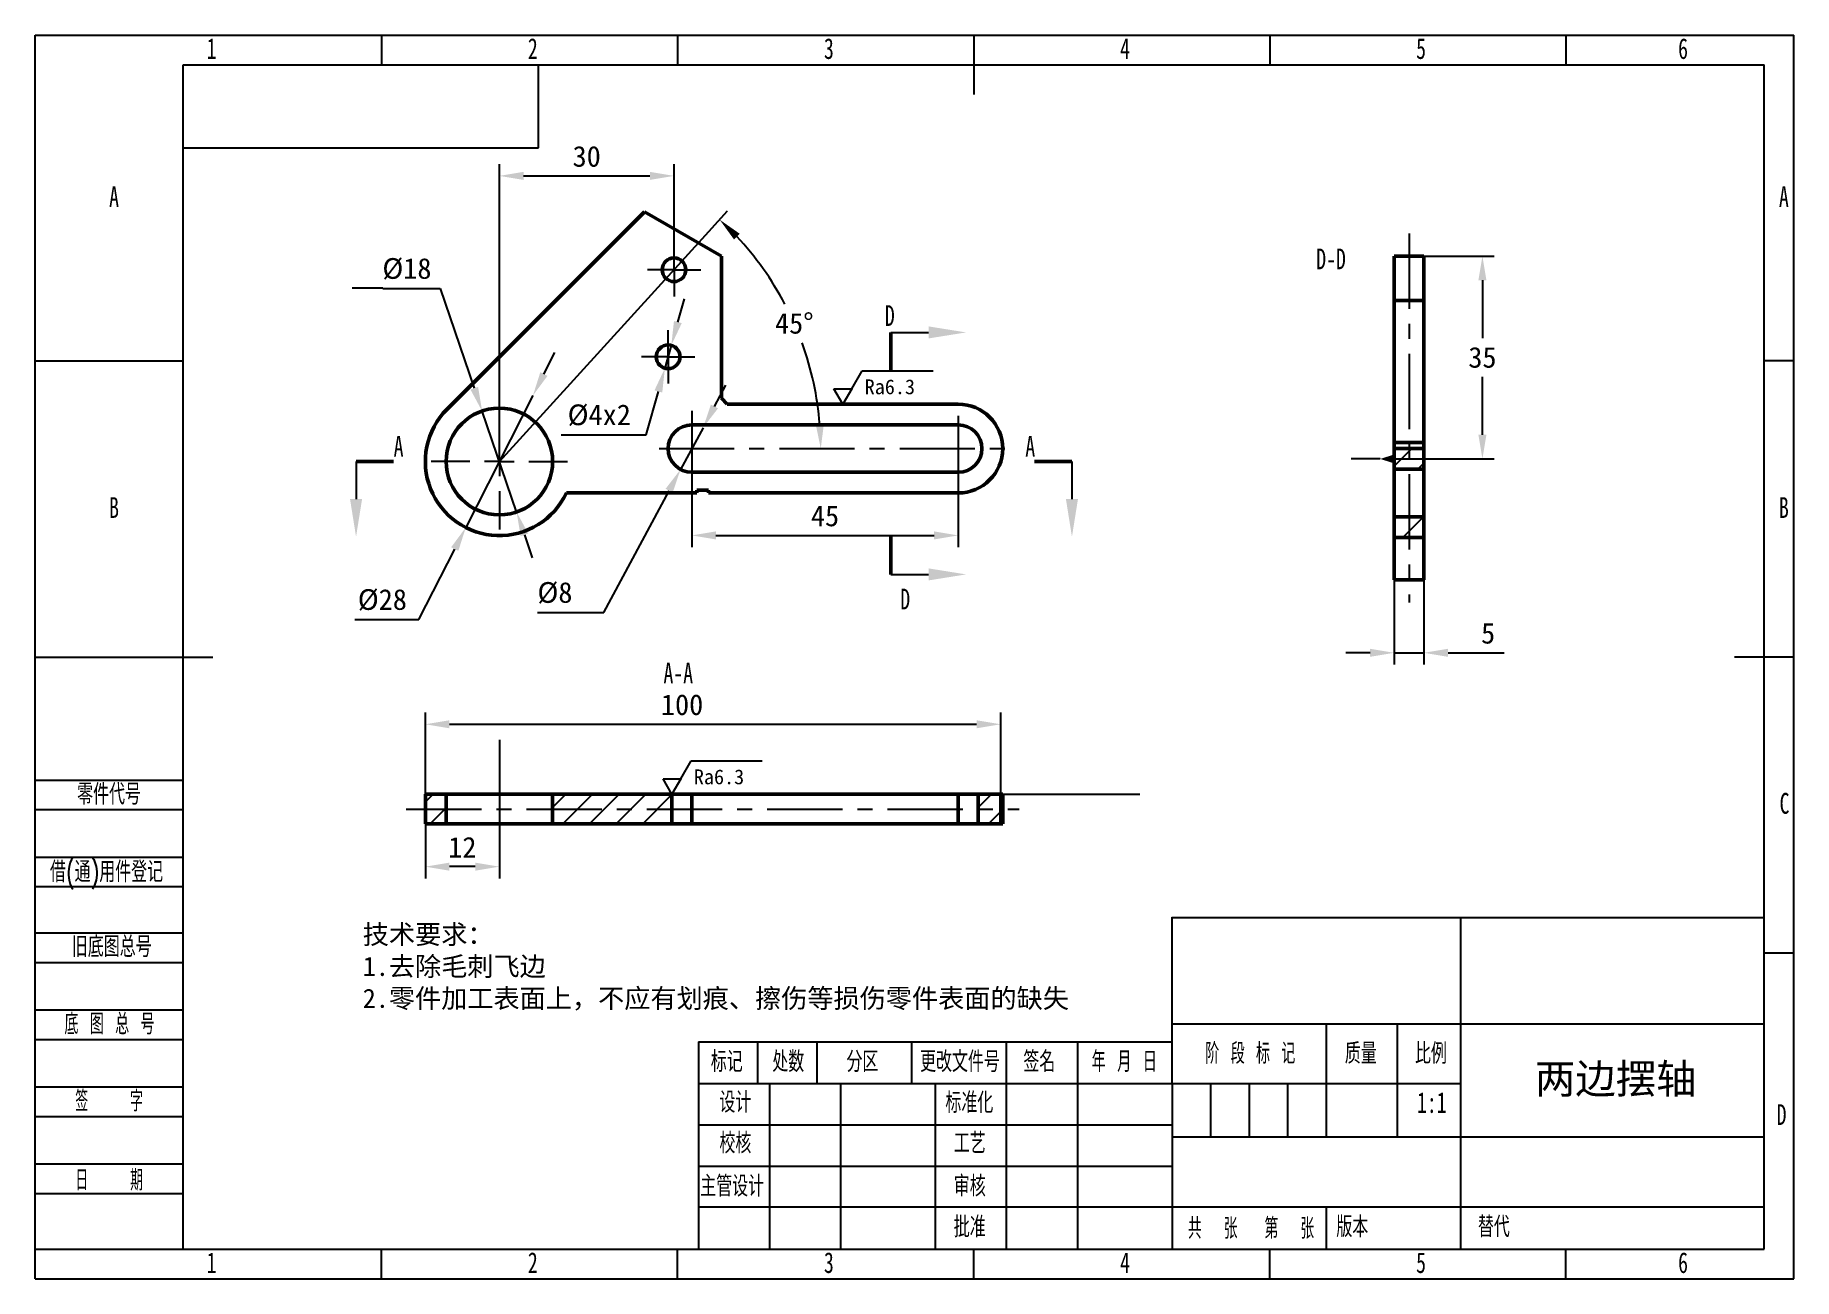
# Model space of a CAD drawing. Header units: millimetres. Extents: x 0 to 297, y 0 to 210.
import ezdxf

# ---------------------------------------------------------------- set-up
doc = ezdxf.new("R2010")
doc.units = ezdxf.units.MM
doc.header["$PDSIZE"] = -1
doc.linetypes.add('CENTERX2', pattern=[20.32, 12.7, -2.54, 2.54, -2.54])
for name, color, linetype in [('中心线层', 7, 'CENTERX2'), ('图框', 7, 'Continuous'), ('细实线层', 7, 'Continuous')]:
    doc.layers.add(name, color=color, linetype=linetype)
for name, color, linetype, lineweight in [('文字层', 3, 'Continuous', 25), ('标注层', 4, 'Continuous', 25), ('粗实线层', 7, 'Continuous', 25), ('轮廓实线层', 7, 'Continuous', 50)]:
    doc.layers.add(name, color=color, linetype=linetype, lineweight=lineweight)
doc.styles.add('SLDTEXTSTYLE0', font='TXT', dxfattribs={"width": 0.7, "bigfont": 'bigfont'})
doc.styles.add('SLDTEXTSTYLE1', font='TXT', dxfattribs={"width": 0.6, "bigfont": 'bigfont'})
doc.styles.add('SLDTEXTSTYLE2', font='TXT', dxfattribs={"width": 0.614286, "bigfont": 'bigfont'})
doc.styles.add('SLDTEXTSTYLE3', font='TXT', dxfattribs={"width": 0.62, "bigfont": 'bigfont'})
doc.styles.add('SLDTEXTSTYLE4', font='TXT', dxfattribs={"width": 0.566667, "bigfont": 'bigfont'})
doc.styles.add('SLDTEXTSTYLE5', font='TXT', dxfattribs={"width": 0.7})
doc.dimstyles.new('ISO-25', dxfattribs={"dimtxt": 2.5, "dimasz": 2.5, "dimexe": 1.25, "dimexo": 0.625, "dimtad": 1, "dimtxsty": 'Standard', "dimcen": 2.5, "dimadec": 0, "dimazin": 0, "dimtfac": 1, "dimtmove": 0, "dimatfit": 3, "dimfxl": 1, "dimarcsym": 0})
pattern_1 = [(45, (-18.283, -12.6255), (-2.245064, 2.245064), [])]
pattern_2 = [(45, (-23.173, -3.2264), (-2.245064, 2.245064), [])]

# ---------------------------------------------------------------- blocks, each defined once
blk = doc.blocks.new('SW_CENTERMARKSYMBOL_0')
at = {"layer": '图框', "color": 0}
for p, q in [((0, 5), (0, 11.5)), ((-5, 0), (-11.5, 0)), ((0, 0), (-2.5, 0)), ((0, 0), (0, 2.5)), ((0, 0), (0, -2.5)), ((0, 0), (2.5, 0)), ((5, 0), (11.5, 0)), ((0, -5), (0, -11.5))]:
    blk.add_line(p, q, dxfattribs=at)
blk = doc.blocks.new('SW_CENTERMARKSYMBOL_1')
at = {"layer": '图框', "color": 0}
for p, q in [((0, 2.5), (0, 4.5)), ((-2.5, 0), (-4.5, 0)), ((0, 0), (-2.5, 0)), ((0, 0), (0, 2.5)), ((0, 0), (0, -2.5)), ((0, 0), (2.5, 0)), ((2.5, 0), (4.5, 0)), ((0, -2.5), (0, -4.5))]:
    blk.add_line(p, q, dxfattribs=at)
blk = doc.blocks.new('SW_CENTERMARKSYMBOL_2')
at = {"layer": '图框', "color": 0}
for p, q in [((0, 2.5), (0, 4.5)), ((-2.5, 0), (-4.5, 0)), ((0, 0), (-2.5, 0)), ((0, 0), (0, 2.5)), ((0, 0), (0, -2.5)), ((0, 0), (2.5, 0)), ((2.5, 0), (4.5, 0)), ((0, -2.5), (0, -4.5))]:
    blk.add_line(p, q, dxfattribs=at)
blk = doc.blocks.new('*D4')
at = {"layer": 'Defpoints', "color": 0, "transparency": 16777216}
for p in [(84.06, 149.15), (72.72, 126.87)]:
    blk.add_point(p, dxfattribs=at)
at = {"layer": '标注层', "color": 0, "lineweight": -2, "transparency": 16777216}
for p, q in [((85.91, 152.78), (87.77, 156.42)), ((84.06, 149.15), (72.72, 126.87)), ((64.82, 111.36), (70.87, 123.23)), ((53.96, 111.36), (64.82, 111.36))]:
    blk.add_line(p, q, dxfattribs=at)
at = {"layer": '标注层', "color": 0, "transparency": 16777216}
for points in [[(85.31, 153.09), (86.52, 152.47), (84.06, 149.15)], [(70.26, 123.54), (71.47, 122.93), (72.72, 126.87)]]:
    blk.add_solid(points, dxfattribs=at)
at = {"layer": '标注层', "color": 0, "transparency": 16777216, "insert": (58.63, 114.63), "char_height": 3.5, "attachment_point": 5}
blk.add_mtext('%%C28', dxfattribs=at)
blk = doc.blocks.new('*D5')
at = {"layer": 'Defpoints', "color": 0, "transparency": 16777216}
for p in [(75.48, 146.52), (81.3, 129.49)]:
    blk.add_point(p, dxfattribs=at)
at = {"layer": '标注层', "color": 0, "lineweight": -2, "transparency": 16777216}
for p, q in [((58.7, 167.25), (68.39, 167.25)), ((68.39, 167.25), (74.16, 150.38)), ((81.3, 129.49), (75.48, 146.52)), ((82.62, 125.63), (83.94, 121.77))]:
    blk.add_line(p, q, dxfattribs=at)
at = {"layer": '标注层', "color": 0, "transparency": 16777216}
for points in [[(74.8, 150.6), (73.51, 150.16), (75.48, 146.52)], [(83.27, 125.85), (81.98, 125.41), (81.3, 129.49)]]:
    blk.add_solid(points, dxfattribs=at)
at = {"layer": '标注层', "color": 0, "transparency": 16777216, "insert": (62.78, 170.53), "char_height": 3.5, "attachment_point": 5}
blk.add_mtext('%%C18', dxfattribs=at)
blk = doc.blocks.new('*D6')
at = {"layer": 'Defpoints', "color": 0, "transparency": 16777216}
for p in [(107.89, 186.24), (107.89, 170.39), (78.39, 138.01)]:
    blk.add_point(p, dxfattribs=at)
at = {"layer": '标注层', "color": 0, "lineweight": -2, "transparency": 16777216}
for p, q in [((78.39, 138.01), (78.39, 188.24)), ((107.89, 170.39), (107.89, 188.24)), ((82.47, 186.24), (103.81, 186.24))]:
    blk.add_line(p, q, dxfattribs=at)
at = {"layer": '标注层', "color": 0, "transparency": 16777216}
for points in [[(82.47, 186.92), (82.47, 185.56), (78.39, 186.24)], [(103.81, 186.92), (103.81, 185.56), (107.89, 186.24)]]:
    blk.add_solid(points, dxfattribs=at)
at = {"layer": '标注层', "color": 0, "transparency": 16777216, "insert": (93.14, 189.51), "char_height": 3.5, "attachment_point": 5}
blk.add_mtext('30', dxfattribs=at)
blk = doc.blocks.new('*D7')
at = {"layer": 'Defpoints', "color": 0, "transparency": 16777216}
for p in [(113.78, 176.86), (130.67, 154.51), (105.36, 140.2), (165.42, 140.2), (78.39, 138.01)]:
    blk.add_point(p, dxfattribs=at)
at = {"layer": '标注层', "color": 0, "lineweight": -2, "transparency": 16777216}
blk.add_line((113.78, 176.86), (116.94, 180.33), dxfattribs=at)
for start, end in [(27.821, 43.1962), (4.4722, 19.9666)]:
    blk.add_arc((80.38, 140.2), 52.28, start, end, dxfattribs=at)
at = {"layer": '标注层', "color": 0, "transparency": 16777216}
for points in [[(118.02, 175.5), (118.98, 176.47), (115.59, 178.85)], [(133.19, 144.3), (131.83, 144.25), (132.67, 140.2)]]:
    blk.add_solid(points, dxfattribs=at)
at = {"layer": '标注层', "color": 0, "transparency": 16777216, "insert": (128.21, 161.32), "char_height": 3.5, "attachment_point": 5}
blk.add_mtext('45%%D', dxfattribs=at)
blk = doc.blocks.new('*D8')
at = {"layer": 'Defpoints', "color": 0, "transparency": 16777216}
for p in [(110.89, 140.2), (155.89, 140.34), (155.89, 125.53)]:
    blk.add_point(p, dxfattribs=at)
at = {"layer": '标注层', "color": 0, "lineweight": -2, "transparency": 16777216}
for p, q in [((110.89, 140.2), (110.89, 123.53)), ((155.89, 140.34), (155.89, 123.53)), ((114.97, 125.53), (151.81, 125.53))]:
    blk.add_line(p, q, dxfattribs=at)
at = {"layer": '标注层', "color": 0, "transparency": 16777216}
for points in [[(114.97, 126.21), (114.97, 124.85), (110.89, 125.53)], [(151.81, 126.21), (151.81, 124.85), (155.89, 125.53)]]:
    blk.add_solid(points, dxfattribs=at)
at = {"layer": '标注层', "color": 0, "transparency": 16777216, "insert": (133.39, 128.8), "char_height": 3.5, "attachment_point": 5}
blk.add_mtext('45', dxfattribs=at)
blk = doc.blocks.new('*D9')
at = {"layer": 'Defpoints', "color": 0, "transparency": 16777216}
for p in [(163.06, 93.64), (65.89, 81.83), (163.06, 81.83)]:
    blk.add_point(p, dxfattribs=at)
at = {"layer": '标注层', "color": 0, "lineweight": -2, "transparency": 16777216}
for p, q in [((65.89, 81.83), (65.89, 95.64)), ((163.06, 81.83), (163.06, 95.64)), ((69.97, 93.64), (158.98, 93.64))]:
    blk.add_line(p, q, dxfattribs=at)
at = {"layer": '标注层', "color": 0, "transparency": 16777216}
for points in [[(69.97, 94.32), (69.97, 92.96), (65.89, 93.64)], [(158.98, 94.32), (158.98, 92.96), (163.06, 93.64)]]:
    blk.add_solid(points, dxfattribs=at)
at = {"layer": '标注层', "color": 0, "transparency": 16777216, "insert": (109.25, 96.92), "char_height": 3.5, "attachment_point": 5}
blk.add_mtext('100', dxfattribs=at)
blk = doc.blocks.new('*D10')
at = {"layer": 'Defpoints', "color": 0, "transparency": 16777216}
for p in [(229.52, 118.01), (234.52, 118.01), (234.52, 105.71)]:
    blk.add_point(p, dxfattribs=at)
at = {"layer": '标注层', "color": 0, "lineweight": -2, "transparency": 16777216}
for p, q in [((229.52, 118.01), (229.52, 103.71)), ((234.52, 118.01), (234.52, 103.71)), ((225.44, 105.71), (221.36, 105.71)), ((229.52, 105.71), (234.52, 105.71)), ((238.6, 105.71), (248.06, 105.71))]:
    blk.add_line(p, q, dxfattribs=at)
at = {"layer": '标注层', "color": 0, "transparency": 16777216}
for points in [[(225.44, 106.39), (225.44, 105.03), (229.52, 105.71)], [(238.6, 106.39), (238.6, 105.03), (234.52, 105.71)]]:
    blk.add_solid(points, dxfattribs=at)
at = {"layer": '标注层', "color": 0, "transparency": 16777216, "insert": (245.37, 108.99), "char_height": 3.5, "attachment_point": 5}
blk.add_mtext('5', dxfattribs=at)
blk = doc.blocks.new('*D11')
at = {"layer": 'Defpoints', "color": 0, "transparency": 16777216}
for p in [(112.79, 143.72), (108.99, 136.67)]:
    blk.add_point(p, dxfattribs=at)
at = {"layer": '标注层', "color": 0, "lineweight": -2, "transparency": 16777216}
for p, q in [((114.72, 147.31), (116.65, 150.9)), ((112.79, 143.72), (108.99, 136.67)), ((96.01, 112.54), (107.06, 133.08)), ((84.86, 112.54), (96.01, 112.54))]:
    blk.add_line(p, q, dxfattribs=at)
at = {"layer": '标注层', "color": 0, "transparency": 16777216}
for points in [[(114.12, 147.63), (115.32, 146.99), (112.79, 143.72)], [(106.46, 133.4), (107.66, 132.76), (108.99, 136.67)]]:
    blk.add_solid(points, dxfattribs=at)
at = {"layer": '标注层', "color": 0, "transparency": 16777216, "insert": (87.78, 115.82), "char_height": 3.5, "attachment_point": 5}
blk.add_mtext('%%C8', dxfattribs=at)
blk = doc.blocks.new('*D12')
at = {"layer": 'Defpoints', "color": 0, "transparency": 16777216}
for p in [(229.52, 172.7), (229.52, 138.45), (244.41, 138.45)]:
    blk.add_point(p, dxfattribs=at)
at = {"layer": '标注层', "color": 0, "lineweight": -2, "transparency": 16777216}
for p, q in [((229.52, 172.7), (246.41, 172.7)), ((244.41, 168.62), (244.41, 158.84)), ((244.41, 142.53), (244.41, 152.3)), ((229.52, 138.45), (246.41, 138.45))]:
    blk.add_line(p, q, dxfattribs=at)
at = {"layer": '标注层', "color": 0, "transparency": 16777216}
for points in [[(243.73, 168.62), (245.09, 168.62), (244.41, 172.7)], [(243.73, 142.53), (245.09, 142.53), (244.41, 138.45)]]:
    blk.add_solid(points, dxfattribs=at)
at = {"layer": '标注层', "color": 0, "transparency": 16777216, "insert": (244.41, 155.57), "char_height": 3.5, "attachment_point": 5}
blk.add_mtext('35', dxfattribs=at)
blk = doc.blocks.new('*D13')
at = {"layer": 'Defpoints', "color": 0, "transparency": 16777216}
for p in [(65.89, 79.33), (78.39, 79.33), (65.89, 69.6)]:
    blk.add_point(p, dxfattribs=at)
at = {"layer": '标注层', "color": 0, "lineweight": -2, "transparency": 16777216}
for p, q in [((65.89, 79.33), (65.89, 67.6)), ((78.39, 79.33), (78.39, 67.6)), ((74.31, 69.6), (69.97, 69.6))]:
    blk.add_line(p, q, dxfattribs=at)
at = {"layer": '标注层', "color": 0, "transparency": 16777216}
for points in [[(69.97, 70.28), (69.97, 68.92), (65.89, 69.6)], [(74.31, 70.28), (74.31, 68.92), (78.39, 69.6)]]:
    blk.add_solid(points, dxfattribs=at)
at = {"layer": '标注层', "color": 0, "transparency": 16777216, "insert": (72.14, 72.87), "char_height": 3.5, "attachment_point": 5}
blk.add_mtext('12', dxfattribs=at)
blk = doc.blocks.new('ccd')
for p, q in [((3, 5.2), (6.5, 11.26)), ((6.5, 11.26), (30.5, 11.26)), ((0, 0), (-3, 5.2)), ((-3, 5.2), (3, 5.2)), ((3, 5.2), (0, 0))]:
    blk.add_line(p, q)
blk.add_attdef('RA6.3', (7.39, 3.36), '', height=5)
blk = doc.blocks.new('*D15')
at = {"layer": 'Defpoints', "color": 0, "transparency": 16777216}
for p in [(107.43, 157.62), (106.35, 153.77)]:
    blk.add_point(p, dxfattribs=at)
at = {"layer": '标注层', "color": 0, "lineweight": -2, "transparency": 16777216}
for p, q in [((108.53, 161.55), (109.64, 165.48)), ((107.43, 157.62), (106.35, 153.77)), ((103.2, 142.54), (105.25, 149.84)), ((88.84, 142.54), (103.2, 142.54))]:
    blk.add_line(p, q, dxfattribs=at)
at = {"layer": '标注层', "color": 0, "transparency": 16777216}
for points in [[(107.88, 161.73), (109.19, 161.37), (107.43, 157.62)], [(104.59, 150.03), (105.9, 149.66), (106.35, 153.77)]]:
    blk.add_solid(points, dxfattribs=at)
at = {"layer": '标注层', "color": 0, "transparency": 16777216, "insert": (95.26, 145.82), "char_height": 3.5, "attachment_point": 5}
blk.add_mtext('%%C4x2', dxfattribs=at)

msp = doc.modelspace()

# ---------------------------------------------------------------- hatches: boundary and pattern name
h = msp.add_hatch()
h.set_pattern_fill('ANSI31', color=256, style=0)
h.set_pattern_definition(pattern_2)
h.paths.add_polyline_path([(234.521, 136.695), (234.521, 140.195), (229.521, 140.195), (229.521, 136.695)], flags=0)
h = msp.add_hatch()
h.set_pattern_fill('ANSI31', color=256, style=0)
h.set_pattern_definition(pattern_2)
h.paths.add_polyline_path([(229.521, 128.695), (229.521, 125.195), (234.521, 125.195), (234.521, 128.695)], flags=0)
h = msp.add_hatch()
h.set_pattern_fill('ANSI31', color=256, style=0)
h.set_pattern_definition(pattern_1)
h.paths.add_polyline_path([(69.39, 81.832), (65.89, 81.832), (65.89, 76.832), (69.39, 76.832)], flags=0)
h = msp.add_hatch()
h.set_pattern_fill('ANSI31', color=256, style=0)
h.set_pattern_definition(pattern_1)
h.paths.add_polyline_path([(107.541, 76.832), (107.541, 81.832), (87.39, 81.832), (87.39, 76.832)], flags=0)
h = msp.add_hatch()
h.set_pattern_fill('ANSI31', color=256, style=0)
h.set_pattern_definition(pattern_1)
h.paths.add_polyline_path([(159.239, 76.832), (163.064, 76.832), (163.064, 81.832), (159.239, 81.832)], flags=0)

# ---------------------------------------------------------------- linework, layer by layer
at = {"layer": '中心线层'}
for p, q in [((232.021, 176.509), (232.021, 114.201)), ((110.89, 146.542), (110.89, 135.188)), ((155.89, 145.746), (155.89, 134.924)), ((105.357, 140.195), (165.417, 140.195)), ((78.39, 90.988), (78.39, 71.796)), ((62.68, 79.332), (166.182, 79.332))]:
    msp.add_line(p, q, dxfattribs=at)
at = {"layer": '图框'}
for p, q in [((0, 0), (0, 210)), ((0, 210), (297, 210)), ((58.5, 210), (58.5, 205)), ((108.5, 210), (108.5, 205)), ((158.5, 210), (158.5, 200)), ((208.5, 210), (208.5, 205)), ((258.5, 210), (258.5, 205)), ((297, 0), (297, 210)), ((25, 5), (25, 205)), ((25, 205), (292, 205)), ((292, 5), (292, 205)), ((0, 155), (25, 155)), ((297, 155), (292, 155)), ((0, 105), (30, 105)), ((297, 105), (287, 105)), ((0, 84.221), (25, 84.221)), ((0, 79.221), (25, 79.221)), ((0, 71.221), (25, 71.221)), ((0, 66.221), (25, 66.221)), ((191.968, 61.052), (192.005, 5)), ((191.968, 61), (292, 61)), ((240.692, 61), (240.692, 5)), ((0, 58.43), (25, 58.43)), ((297, 55), (292, 55)), ((0, 53.43), (25, 53.43)), ((0, 45.43), (25, 45.43)), ((191.98, 43.052), (291.98, 43.052)), ((218, 43.069), (218, 24.069)), ((230, 43), (230, 24)), ((0, 40.43), (25, 40.43)), ((112, 40), (112, 5)), ((112, 40), (192, 40)), ((122, 40), (122, 33)), ((132, 40), (132, 33)), ((148, 40), (148, 33)), ((164, 40), (164, 5)), ((176, 40), (176, 5)), ((112, 33), (192, 33)), ((124, 33), (124, 5)), ((136, 33), (136, 5)), ((152, 33), (152, 5)), ((192.015, 33), (240.692, 33)), ((198.5, 33), (198.5, 24)), ((205, 33), (205, 24)), ((211.5, 33), (211.5, 24)), ((0, 32.43), (25, 32.43)), ((0, 27.43), (25, 27.43)), ((112, 26), (192, 26)), ((192, 24), (292, 24)), ((0, 19.43), (25, 19.43)), ((112, 19), (192, 19)), ((0, 14.43), (25, 14.43)), ((112, 12.166), (192, 12.166)), ((192, 12.166), (292, 12.166)), ((218, 12.166), (218, 5)), ((0, 5), (25, 5)), ((25, 5), (292, 5)), ((58.5, 0), (58.5, 5)), ((108.5, 0), (108.5, 5)), ((158.5, 0), (158.5, 5)), ((208.5, 0), (208.5, 5)), ((258.5, 0), (258.5, 5)), ((0, 0), (297, 0))]:
    msp.add_line(p, q, dxfattribs=at)
at = {"layer": '标注层'}
for p, q in [((78.39, 138.008), (113.778, 176.856)), ((58.698, 167.255), (53.51, 167.255)), ((227.141, 138.445), (222.26, 138.445)), ((163.39, 81.832), (186.578, 81.832))]:
    msp.add_line(p, q, dxfattribs=at)
msp.add_lwpolyline([(229.521, 138.445, 1.5, 0, 0), (227.141, 138.445, 0, 0, 0)], format="xyseb", dxfattribs=at)
at = {"layer": '粗实线层'}
for p, q in [((85, 191), (85, 205)), ((25, 191), (85, 191))]:
    msp.add_line(p, q, dxfattribs=at)
at = {"layer": '细实线层'}
for p, q in [((144.519, 159.809), (150.869, 159.809)), ((54.19, 138.008), (54.19, 131.658)), ((175.09, 138.008), (175.09, 131.658)), ((144.519, 118.946), (150.869, 118.946))]:
    msp.add_line(p, q, dxfattribs=at)
at = {"layer": '轮廓实线层'}
for p, q in [((102.9, 180.195), (69.551, 146.847)), ((115.89, 172.695), (102.9, 180.195)), ((115.89, 148.695), (115.89, 172.695)), ((229.521, 172.695), (234.521, 172.695)), ((229.521, 165.195), (229.521, 172.695)), ((234.521, 165.195), (234.521, 172.695)), ((229.521, 165.195), (234.521, 165.195)), ((229.521, 141.195), (229.521, 165.195)), ((234.521, 141.195), (234.521, 165.195)), ((144.519, 159.809), (144.519, 153.459)), ((116.89, 147.695), (115.89, 148.695)), ((155.89, 147.695), (116.89, 147.695)), ((155.89, 144.195), (110.89, 144.195)), ((229.521, 141.195), (234.521, 141.195)), ((229.521, 140.195), (229.521, 141.195)), ((229.521, 136.695), (229.521, 140.195)), ((234.521, 140.195), (229.521, 140.195)), ((234.521, 141.195), (234.521, 140.195)), ((234.521, 136.695), (234.521, 140.195)), ((54.19, 138.008), (60.54, 138.008)), ((175.09, 138.008), (168.74, 138.008)), ((234.521, 136.695), (229.521, 136.695)), ((229.521, 136.695), (229.521, 128.695)), ((234.521, 136.695), (234.521, 128.695)), ((110.89, 136.195), (155.89, 136.195)), ((89.705, 132.695), (111.734, 132.695)), ((113.734, 133.195), (111.734, 133.195)), ((111.734, 133.195), (111.734, 132.695)), ((113.734, 132.695), (113.734, 133.195)), ((113.734, 132.695), (155.89, 132.695)), ((229.521, 128.695), (234.521, 128.695)), ((229.521, 125.195), (229.521, 128.695)), ((234.521, 125.195), (234.521, 128.695)), ((144.519, 118.946), (144.519, 125.296)), ((229.521, 125.195), (234.521, 125.195)), ((229.521, 118.008), (229.521, 125.195)), ((234.521, 118.008), (234.521, 125.195)), ((229.521, 118.008), (234.521, 118.008)), ((65.89, 81.832), (65.89, 76.832)), ((65.89, 81.832), (69.39, 81.832)), ((69.39, 81.832), (69.39, 76.832)), ((87.39, 81.832), (69.39, 81.832)), ((87.39, 76.832), (87.39, 81.832)), ((87.39, 81.832), (107.541, 81.832)), ((107.541, 81.832), (107.541, 76.832)), ((110.89, 81.832), (107.541, 81.832)), ((110.89, 81.832), (110.89, 76.832)), ((155.89, 81.832), (110.89, 81.832)), ((155.89, 81.832), (155.89, 76.832)), ((159.239, 81.832), (155.89, 81.832)), ((159.239, 76.832), (159.239, 81.832)), ((159.239, 81.832), (163.064, 81.832)), ((163.064, 81.832), (163.39, 81.832)), ((163.064, 76.832), (163.064, 81.832)), ((163.39, 76.832), (163.39, 81.832)), ((65.89, 76.832), (69.39, 76.832)), ((87.39, 76.832), (69.39, 76.832)), ((87.39, 76.832), (107.541, 76.832)), ((110.89, 76.832), (107.541, 76.832)), ((155.89, 76.832), (110.89, 76.832)), ((159.239, 76.832), (155.89, 76.832)), ((159.239, 76.832), (163.064, 76.832)), ((163.064, 76.832), (163.39, 76.832))]:
    msp.add_line(p, q, dxfattribs=at)
for centre, radius in [((107.89, 170.392), 2), ((106.89, 155.695), 2), ((78.39, 138.008), 9)]:
    msp.add_circle(centre, radius, dxfattribs=at)
for centre, radius, start, end in [((78.39, 138.008), 12.5, 135, 334.84827), ((155.89, 140.195), 7.5, 270, 90), ((110.89, 140.195), 4, 90.00001, 270), ((155.89, 140.195), 4, 270, 90)]:
    msp.add_arc(centre, radius, start, end, dxfattribs=at)
for points in [[(157.219, 159.809), (150.869, 158.793), (150.869, 160.825)], [(54.19, 125.308), (53.174, 131.658), (55.206, 131.658)], [(175.09, 125.308), (174.074, 131.658), (176.106, 131.658)], [(157.219, 118.946), (150.869, 117.93), (150.869, 119.962)]]:
    msp.add_solid(points, dxfattribs=at)

# ---------------------------------------------------------------- block references
at = {"layer": '标注层', "xscale": 0.5, "yscale": 0.5, "zscale": 0.5}
for p in [(136.39, 147.695), (107.541, 81.832)]:
    msp.add_blockref('ccd', p, dxfattribs=at).add_auto_attribs({'RA6.3': 'Ra6.3'})
at = {"layer": '轮廓实线层'}
for name, p in [('SW_CENTERMARKSYMBOL_1', (107.89, 170.392)), ('SW_CENTERMARKSYMBOL_2', (106.89, 155.695)), ('SW_CENTERMARKSYMBOL_0', (78.39, 138.008))]:
    msp.add_blockref(name, p, dxfattribs=at)

# ---------------------------------------------------------------- texts
at = {"layer": '图框', "char_height": 3.5}
for s, insert, attachment_point, style in [('1', (29.794, 209.486), 2, 'SLDTEXTSTYLE5'), ('2', (84.044, 209.486), 2, 'SLDTEXTSTYLE5'), ('3', (134.044, 209.486), 2, 'SLDTEXTSTYLE5'), ('4', (184.044, 209.486), 2, 'SLDTEXTSTYLE5'), ('5', (234.044, 209.486), 2, 'SLDTEXTSTYLE5'), ('6', (278.297, 209.486), 2, 'SLDTEXTSTYLE5'), ('A', (13.32, 184.486), 2, 'SLDTEXTSTYLE5'), ('A', (295.32, 184.486), 2, 'SLDTEXTSTYLE5'), ('B', (13.32, 131.986), 2, 'SLDTEXTSTYLE5'), ('B', (295.32, 131.986), 2, 'SLDTEXTSTYLE5'), ('零件代号', (7.084, 83.579), 1, 'SLDTEXTSTYLE0'), ('C', (295.427, 82.043), 2, 'SLDTEXTSTYLE5'), ('借(通)用件登记', (2.496, 70.473), 1, 'SLDTEXTSTYLE0'), ('旧底图总号', (6.194, 57.824), 1, 'SLDTEXTSTYLE0'), ('底 图 总 号', (4.947, 44.766), 1, 'SLDTEXTSTYLE2'), ('标记', (116.797, 38.417), 2, 'SLDTEXTSTYLE0'), ('处数', (127.184, 38.417), 2, 'SLDTEXTSTYLE0'), ('分区', (139.708, 38.417), 2, 'SLDTEXTSTYLE0'), ('更改文件号', (156.18, 38.417), 2, 'SLDTEXTSTYLE0'), ('签名', (169.576, 38.417), 2, 'SLDTEXTSTYLE0'), ('年 月 日', (183.932, 38.417), 2, 'SLDTEXTSTYLE3'), ('阶 段 标 记', (205.211, 39.805), 2, 'SLDTEXTSTYLE2'), ('质量', (223.869, 39.805), 2, 'SLDTEXTSTYLE0'), ('比例', (235.719, 39.805), 2, 'SLDTEXTSTYLE0'), ('签    字', (12.49, 31.764), 2, 'SLDTEXTSTYLE4'), ('设计', (118.246, 31.558), 2, 'SLDTEXTSTYLE0'), ('标准化', (157.76, 31.492), 2, 'SLDTEXTSTYLE0'), ('1:1', (235.858, 31.521), 2, 'SLDTEXTSTYLE5'), ('D', (294.93, 29.486), 2, 'SLDTEXTSTYLE5'), ('校核', (118.246, 24.679), 2, 'SLDTEXTSTYLE0'), ('工艺', (157.835, 24.643), 2, 'SLDTEXTSTYLE0'), ('日    期', (12.49, 18.413), 2, 'SLDTEXTSTYLE4'), ('主管设计', (117.705, 17.399), 2, 'SLDTEXTSTYLE0'), ('审核', (157.835, 17.399), 2, 'SLDTEXTSTYLE0'), ('批准', (157.835, 10.523), 2, 'SLDTEXTSTYLE0'), ('共  张', (198.87, 10.262), 2, 'SLDTEXTSTYLE1'), ('第  张', (211.805, 10.262), 2, 'SLDTEXTSTYLE1'), ('版本', (222.438, 10.531), 2, 'SLDTEXTSTYLE0'), ('替代', (243.641, 10.531), 1, 'SLDTEXTSTYLE0'), ('1', (29.794, 4.486), 2, 'SLDTEXTSTYLE5'), ('2', (84.044, 4.486), 2, 'SLDTEXTSTYLE5'), ('3', (134.044, 4.486), 2, 'SLDTEXTSTYLE5'), ('4', (184.044, 4.486), 2, 'SLDTEXTSTYLE5'), ('5', (234.044, 4.486), 2, 'SLDTEXTSTYLE5'), ('6', (278.297, 4.486), 2, 'SLDTEXTSTYLE5')]:
    msp.add_mtext(s, dxfattribs=dict(at, insert=insert, attachment_point=attachment_point, style=style))
at = {"layer": '文字层', "char_height": 3.5, "style": 'SLDTEXTSTYLE5'}
for s, insert, attachment_point in [('D-D', (218.841, 173.971), 2), ('D', (143.49, 164.398), 1), ('A', (60.54, 142.341), 1), ('A', (167.211, 142.341), 1), ('D', (146.098, 116.533), 1), ('A-A', (108.605, 104.043), 2)]:
    msp.add_mtext(s, dxfattribs=dict(at, insert=insert, attachment_point=attachment_point))
at = {"layer": '标注层', "attachment_point": 1}
for s, width, gutter_width, heights, insert, char_height in [('{\\fSimSun|b0|i0|c134|p2;技术要求：}\\P{\\fSimSun|b0|i0|c134|p2;1.去除毛刺飞边\\P2.零件加工表面上，不应有划痕、擦伤等损伤零件表面的缺失}', 115.48716, 16.193, [31.857], (55.323, 59.782), 3.23853), ('{\\fSimSun|b0|i0|c134|p2;两边摆轴}', 42.52562, 17.5, [0], (253.281, 36.283), 5)]:
    msp.add_mtext_dynamic_manual_height_columns(s, width=width, gutter_width=gutter_width, heights=heights, dxfattribs=dict(at, insert=insert, char_height=char_height))

# ---------------------------------------------------------------- dimensions: what is measured, and where the dimension line sits
at = {"layer": '标注层'}
for base, p1, p2, text, picture, middle in [((107.89, 186.238), (78.39, 138.008), (107.89, 170.392), '30', '*D6', (93.14, 189.512)), ((155.89, 125.53), (110.89, 140.195), (155.89, 140.335), '45', '*D8', (133.39, 128.804)), ((234.521, 105.711), (229.521, 118.008), (234.521, 118.008), '5', '*D10', (245.371, 108.985)), ((65.89, 69.599), (78.39, 79.332), (65.89, 79.332), '12', '*D13', (72.14, 72.873))]:
    dim = msp.add_linear_dim(base=base, p1=p1, p2=p2, text=text, dimstyle='ISO-25', override={"dimtxt": 3.5, "dimasz": 4.08, "dimexe": 2, "dimexo": 0, "dimgap": 1.524, "dimtih": 1, "dimtoh": 1, "dimzin": 0, "dimadec": 2, "dimtzin": 0}, dxfattribs=at)
    dim.commit()
    dim.dimension.update_dxf_attribs({"geometry": picture, "text_midpoint": middle})
dim = msp.add_angular_dim_2l(base=(130.669, 154.51), line1=((105.357, 140.195), (165.417, 140.195)), line2=((78.39, 138.008), (113.778, 176.856)), text='45%%D', dimstyle='ISO-25', override={"dimtxt": 3.5, "dimasz": 4.08, "dimexe": 2, "dimexo": 0, "dimgap": 1.524, "dimtih": 1, "dimtoh": 1, "dimzin": 0, "dimadec": 2, "dimtzin": 0}, dxfattribs=at)
dim.commit()
dim.dimension.update_dxf_attribs({"geometry": '*D7', "text_midpoint": (128.208, 161.323)})
for p1, p2, text, picture, middle in [((81.302, 129.492), (75.478, 146.524), '%%C18', '*D5', (62.782, 167.255)), ((84.063, 149.147), (72.717, 126.87), '%%C28', '*D4', (58.626, 111.358)), ((112.786, 143.718), (108.995, 136.673), '%%C8', '*D11', (87.778, 112.545))]:
    dim = msp.add_diameter_dim_2p(p1=p1, p2=p2, text=text, dimstyle='ISO-25', override={"dimtxt": 3.5, "dimasz": 4.08, "dimexe": 2, "dimexo": 0, "dimgap": 1.524, "dimtih": 1, "dimtoh": 1, "dimzin": 0, "dimadec": 2, "dimtzin": 0}, dxfattribs=at)
    dim.commit()
    dim.dimension.update_dxf_attribs({"geometry": picture, "text_midpoint": middle, "dimtype": 163})
dim = msp.add_linear_dim(base=(244.415, 138.445), p1=(229.521, 172.695), p2=(229.521, 138.445), angle=90, text='35', dimstyle='ISO-25', override={"dimtxt": 3.5, "dimasz": 4.08, "dimexe": 2, "dimexo": 0, "dimgap": 1.524, "dimtih": 1, "dimtoh": 1, "dimzin": 0, "dimadec": 2, "dimtzin": 0}, dxfattribs=at)
dim.commit()
dim.dimension.update_dxf_attribs({"geometry": '*D12', "text_midpoint": (244.415, 155.57)})
dim = msp.add_diameter_dim_2p(p1=(107.431, 157.621), p2=(106.349, 153.77), text='%%C4x2', dimstyle='ISO-25', override={"dimtxt": 3.5, "dimasz": 4.08, "dimexe": 2, "dimexo": 0, "dimgap": 1.524, "dimtih": 1, "dimtoh": 1, "dimzin": 0, "dimadec": 2, "dimtzin": 0}, dxfattribs=at)
dim.commit()
dim.dimension.update_dxf_attribs({"geometry": '*D15', "text_midpoint": (95.257, 145.818)})
dim = msp.add_linear_dim(base=(163.064, 93.644), p1=(65.89, 81.832), p2=(163.064, 81.832), text='100', dimstyle='ISO-25', override={"dimtxt": 3.5, "dimasz": 4.08, "dimexe": 2, "dimexo": 0, "dimgap": 1.524, "dimtih": 1, "dimtoh": 1, "dimzin": 0, "dimadec": 2, "dimtzin": 0}, dxfattribs=at)
dim.commit()
dim.dimension.update_dxf_attribs({"geometry": '*D9', "text_midpoint": (109.248, 93.644), "dimtype": 160})

doc.saveas('drawing.dxf')
